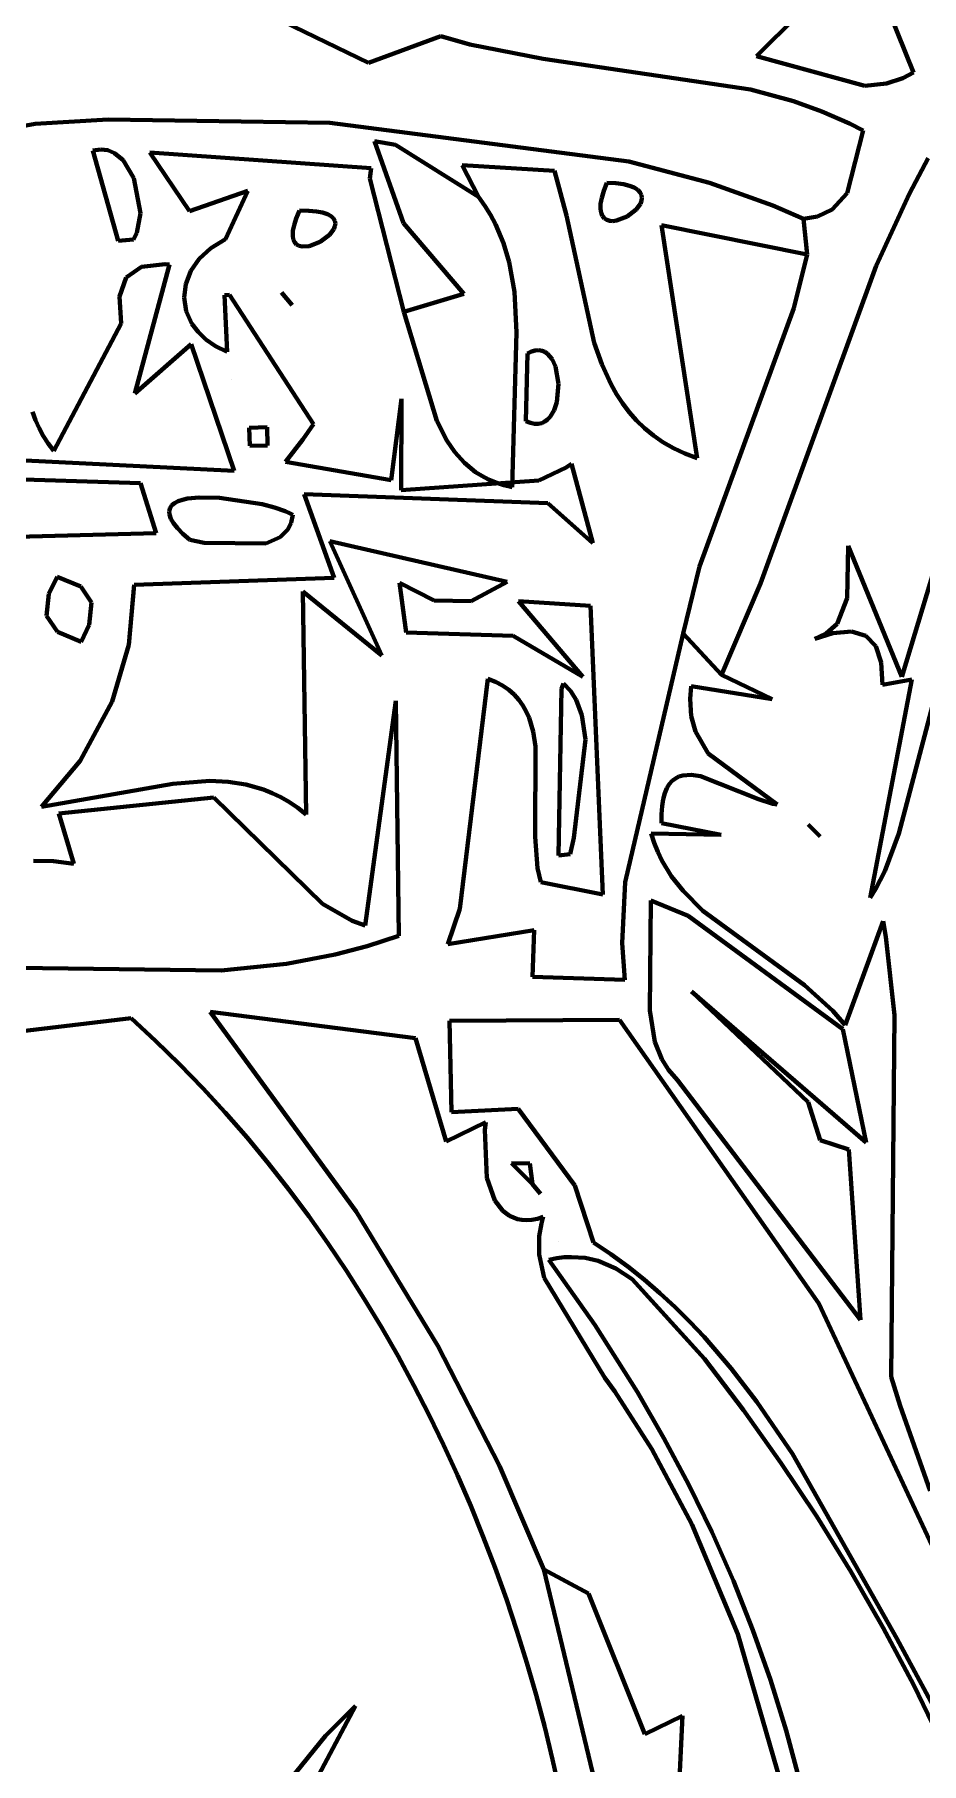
# Model space of a CAD drawing. Header units: millimetres. Extents: x 0 to 10.4, y 0 to 8.2.
# Drawn here: x 7.936 to 8.379, y 4.18 to 5.044 of the extents above; entities that cross this region are included whole.
import ezdxf

# ---------------------------------------------------------------- set-up
doc = ezdxf.new("R2010")
doc.units = ezdxf.units.MM
for name, color, linetype, lineweight in [('color#000000ff', 7, 'CONTINUOUS', 100), ('color#929292ff', 7, 'CONTINUOUS', 100), ('color#ffffffff', 7, 'CONTINUOUS', 100)]:
    doc.layers.add(name, color=color, linetype=linetype, lineweight=lineweight)

msp = doc.modelspace()

# ---------------------------------------------------------------- linework, layer by layer
at = {"layer": 'color#000000ff'}
for p, q in [((7.91809, 4.99627), (7.93619, 4.99957)), ((7.93619, 4.99957), (7.97275, 5.00177)), ((7.97275, 5.00177), (8.08343, 5.00007)), ((8.08343, 5.00007), (8.23279, 4.98072)), ((7.96898, 4.98678), (7.96512, 4.98617)), ((7.96512, 4.98617), (7.97777, 4.94101)), ((7.97256, 4.98632), (7.96898, 4.98678)), ((7.97584, 4.98492), (7.97256, 4.98632)), ((8.1162, 4.98913), (8.1057, 4.99089)), ((8.1057, 4.99089), (8.12016, 4.9499)), ((8.15768, 4.96308), (8.1162, 4.98913)), ((7.98015, 4.98133), (7.97584, 4.98492)), ((7.98555, 4.97242), (7.98015, 4.98133)), ((8.10415, 4.97746), (7.99358, 4.98517)), ((7.99358, 4.98517), (8.0133, 4.95588)), ((8.10348, 4.97217), (8.10415, 4.97746)), ((8.1957, 4.97598), (8.14947, 4.97895)), ((8.14947, 4.97895), (8.15768, 4.96308)), ((8.23279, 4.98072), (8.27317, 4.97006)), ((7.98881, 4.95491), (7.98555, 4.97242)), ((8.12044, 4.90561), (8.10348, 4.97217)), ((8.2016, 4.95381), (8.1957, 4.97598)), ((8.22186, 4.97013), (8.22029, 4.96603)), ((8.22635, 4.96986), (8.22186, 4.97013)), ((8.23008, 4.96934), (8.22635, 4.96986)), ((8.23311, 4.96859), (8.23008, 4.96934)), ((8.27317, 4.97006), (8.30466, 4.95876)), ((8.0133, 4.95588), (8.04252, 4.9661)), ((8.04252, 4.9661), (8.03129, 4.94188)), ((8.21926, 4.9625), (8.21872, 4.95951)), ((8.22029, 4.96603), (8.21926, 4.9625)), ((8.23548, 4.96765), (8.23311, 4.96859)), ((8.23724, 4.96655), (8.23548, 4.96765)), ((8.23844, 4.96531), (8.23724, 4.96655)), ((8.23913, 4.96397), (8.23844, 4.96531)), ((8.23859, 4.95964), (8.23916, 4.96111)), ((8.23935, 4.96256), (8.23913, 4.96397)), ((8.23916, 4.96111), (8.23935, 4.96256)), ((7.98701, 4.94499), (7.98881, 4.95491)), ((8.06554, 4.94889), (8.06661, 4.95228)), ((8.06661, 4.95228), (8.06825, 4.95623)), ((8.06825, 4.95623), (8.07287, 4.95615)), ((8.07287, 4.95615), (8.07671, 4.95579)), ((8.07671, 4.95579), (8.07982, 4.9552)), ((8.07982, 4.9552), (8.08225, 4.95439)), ((8.08225, 4.95439), (8.08406, 4.95341)), ((8.08406, 4.95341), (8.08529, 4.95229)), ((8.08529, 4.95229), (8.08599, 4.95104)), ((8.21543, 4.89015), (8.2016, 4.95381)), ((8.21872, 4.95951), (8.21864, 4.95701)), ((8.21864, 4.95701), (8.21896, 4.955)), ((8.21896, 4.955), (8.21963, 4.95343)), ((8.21963, 4.95343), (8.2206, 4.95227)), ((8.2206, 4.95227), (8.22184, 4.9515)), ((8.22184, 4.9515), (8.22328, 4.95108)), ((8.22659, 4.95118), (8.23193, 4.95322)), ((8.23193, 4.95322), (8.23655, 4.9568)), ((8.23655, 4.9568), (8.23859, 4.95964)), ((8.30466, 4.95876), (8.32007, 4.95203)), ((8.32007, 4.95203), (8.32184, 4.93418)), ((7.98538, 4.94179), (7.98701, 4.94499)), ((8.06488, 4.94366), (8.06497, 4.94603)), ((8.06519, 4.94176), (8.06488, 4.94366)), ((8.06497, 4.94603), (8.06554, 4.94889)), ((8.08331, 4.94415), (8.07854, 4.94057)), ((8.08542, 4.94692), (8.08331, 4.94415)), ((8.08601, 4.94833), (8.08542, 4.94692)), ((8.08599, 4.95104), (8.08621, 4.94971)), ((8.08621, 4.94971), (8.08601, 4.94833)), ((8.12016, 4.9499), (8.15045, 4.91458)), ((8.22328, 4.95108), (8.22488, 4.95098)), ((8.22488, 4.95098), (8.22659, 4.95118)), ((8.32184, 4.93418), (8.24914, 4.94887)), ((8.24914, 4.94887), (8.26687, 4.83237)), ((7.97777, 4.94101), (7.98538, 4.94179)), ((8.02397, 4.93747), (8.01816, 4.93209)), ((8.03129, 4.94188), (8.02397, 4.93747)), ((8.06588, 4.9403), (8.06519, 4.94176)), ((8.06687, 4.93924), (8.06588, 4.9403)), ((8.06814, 4.93855), (8.06687, 4.93924)), ((8.06962, 4.93821), (8.06814, 4.93855)), ((8.07304, 4.93843), (8.06962, 4.93821)), ((8.07854, 4.94057), (8.07304, 4.93843)), ((7.98938, 4.92814), (7.98174, 4.92274)), ((7.98611, 4.86482), (8.0033, 4.92932)), ((8.00126, 4.92946), (7.98938, 4.92814)), ((8.0033, 4.92932), (8.00126, 4.92946)), ((8.01396, 4.92601), (8.01143, 4.91947)), ((8.01816, 4.93209), (8.01396, 4.92601)), ((7.98174, 4.92274), (7.97833, 4.91327)), ((8.01143, 4.91947), (8.01064, 4.9127)), ((7.97833, 4.91327), (7.97915, 4.89973)), ((8.01064, 4.9127), (8.01166, 4.90598)), ((8.03084, 4.91393), (8.03332, 4.914)), ((8.03215, 4.88558), (8.03084, 4.91393)), ((8.03332, 4.914), (8.07521, 4.84941)), ((8.15045, 4.91458), (8.12044, 4.90561)), ((7.97915, 4.89973), (7.94556, 4.83616)), ((8.01166, 4.90598), (8.01458, 4.89953)), ((8.01458, 4.89953), (8.01761, 4.89551)), ((8.01761, 4.89551), (8.02153, 4.89179)), ((8.02153, 4.89179), (8.02637, 4.88846)), ((8.36926, 4.72311), (8.42082, 4.89477)), ((8.01419, 4.8894), (7.98611, 4.86482)), ((8.03572, 4.82606), (8.01419, 4.8894)), ((8.02637, 4.88846), (8.03215, 4.88558)), ((8.21926, 4.87942), (8.21543, 4.89015)), ((8.22396, 4.86928), (8.21926, 4.87942)), ((8.03449, 4.87169), (8.03449, 4.87169)), ((8.22669, 4.86448), (8.22396, 4.86928)), ((8.11408, 4.82138), (8.1193, 4.8621)), ((8.1193, 4.8621), (8.1191, 4.81637)), ((8.2297, 4.85988), (8.22669, 4.86448)), ((8.23303, 4.8555), (8.2297, 4.85988)), ((7.9364, 4.85151), (7.93491, 4.85563)), ((7.93818, 4.84749), (7.9364, 4.85151)), ((8.05208, 4.84791), (8.04319, 4.84764)), ((8.05235, 4.83882), (8.05208, 4.84791)), ((8.07521, 4.84941), (8.06992, 4.84177)), ((8.23669, 4.85135), (8.23303, 4.8555)), ((8.2407, 4.84746), (8.23669, 4.85135)), ((7.94029, 4.84359), (7.93818, 4.84749)), ((7.94274, 4.83981), (7.94029, 4.84359)), ((7.94556, 4.83616), (7.94274, 4.83981)), ((8.04319, 4.84764), (8.04347, 4.83855)), ((8.06992, 4.84177), (8.06125, 4.83061)), ((8.24508, 4.84383), (8.2407, 4.84746)), ((8.24987, 4.84049), (8.24508, 4.84383)), ((8.25509, 4.83746), (8.24987, 4.84049)), ((7.83128, 4.83628), (8.03572, 4.82606)), ((8.04347, 4.83855), (8.05235, 4.83882)), ((8.06125, 4.83061), (8.11408, 4.82138)), ((8.26074, 4.83475), (8.25509, 4.83746)), ((8.26687, 4.83237), (8.26074, 4.83475)), ((7.98884, 4.81987), (7.86201, 4.824)), ((8.18787, 4.8213), (8.20153, 4.82785)), ((8.20153, 4.82785), (8.20413, 4.82962)), ((8.20413, 4.82962), (8.21487, 4.7899)), ((7.99671, 4.79495), (7.98884, 4.81987)), ((8.19228, 4.81002), (8.07065, 4.81445)), ((8.07065, 4.81445), (8.08556, 4.77265)), ((8.1191, 4.81637), (8.18787, 4.8213)), ((8.00364, 4.80754), (8.00322, 4.80599)), ((8.00322, 4.80599), (8.00335, 4.80421)), ((8.00455, 4.80887), (8.00364, 4.80754)), ((8.00591, 4.80999), (8.00455, 4.80887)), ((8.00769, 4.81091), (8.00591, 4.80999)), ((8.00984, 4.81165), (8.00769, 4.81091)), ((8.01232, 4.81221), (8.00984, 4.81165)), ((8.01812, 4.81283), (8.01232, 4.81221)), ((8.02826, 4.81268), (8.01812, 4.81283)), ((8.04963, 4.80943), (8.02826, 4.81268)), ((8.05587, 4.80776), (8.04963, 4.80943)), ((8.0611, 4.80594), (8.05587, 4.80776)), ((8.06324, 4.805), (8.0611, 4.80594)), ((8.06501, 4.80404), (8.06324, 4.805)), ((8.21487, 4.7899), (8.19228, 4.81002)), ((8.00335, 4.80421), (8.00406, 4.8022)), ((8.00406, 4.8022), (8.00538, 4.79994)), ((8.00538, 4.79994), (8.00737, 4.79742)), ((8.00737, 4.79742), (8.01007, 4.79464)), ((8.05856, 4.79301), (8.06245, 4.79678)), ((8.06245, 4.79678), (8.06414, 4.80007)), ((8.06414, 4.80007), (8.06501, 4.80404)), ((7.88795, 4.79219), (7.99671, 4.79495)), ((8.01007, 4.79464), (8.01351, 4.79157)), ((8.01351, 4.79157), (8.02059, 4.79007)), ((8.02059, 4.79007), (8.05145, 4.78987)), ((8.05145, 4.78987), (8.05856, 4.79301)), ((8.10934, 4.73376), (8.08343, 4.79091)), ((8.08343, 4.79091), (8.17201, 4.7706)), ((8.34195, 4.76243), (8.34242, 4.78864)), ((8.34242, 4.78864), (8.36926, 4.72311)), ((7.94718, 4.7731), (7.94313, 4.76465)), ((7.95904, 4.7683), (7.94718, 4.7731)), ((8.08556, 4.77265), (7.98566, 4.76915)), ((8.13548, 4.76132), (8.11824, 4.77013)), ((8.11824, 4.77013), (8.12164, 4.74536)), ((8.17201, 4.7706), (8.15405, 4.76098)), ((7.94313, 4.76465), (7.94197, 4.75361)), ((7.96441, 4.76034), (7.95904, 4.7683)), ((7.98566, 4.76915), (7.983, 4.73907)), ((8.07161, 4.65431), (8.06998, 4.76579)), ((8.06998, 4.76579), (8.10934, 4.73376)), ((8.33687, 4.74968), (8.34195, 4.76243)), ((7.94197, 4.75361), (7.94735, 4.74561)), ((7.96328, 4.74921), (7.96441, 4.76034)), ((8.15405, 4.76098), (8.13548, 4.76132)), ((8.20976, 4.72317), (8.17776, 4.76103)), ((8.17776, 4.76103), (8.2137, 4.75857)), ((8.2137, 4.75857), (8.21974, 4.6143)), ((7.94735, 4.74561), (7.95927, 4.74064)), ((7.95927, 4.74064), (7.96328, 4.74921)), ((8.12164, 4.74536), (8.17502, 4.74363)), ((8.2309, 4.62047), (8.25992, 4.74486)), ((8.25992, 4.74486), (8.27903, 4.72418)), ((8.33473, 4.74503), (8.32565, 4.7422)), ((8.32565, 4.7422), (8.33142, 4.74487)), ((8.33142, 4.74487), (8.33687, 4.74968)), ((8.34409, 4.74587), (8.33473, 4.74503)), ((8.35125, 4.7437), (8.34409, 4.74587)), ((7.983, 4.73907), (7.97474, 4.71082)), ((8.17502, 4.74363), (8.20976, 4.72317)), ((8.35619, 4.73853), (8.35125, 4.7437)), ((8.35893, 4.73034), (8.35619, 4.73853)), ((8.35946, 4.71914), (8.35893, 4.73034)), ((8.16232, 4.72215), (8.14843, 4.60727)), ((8.16623, 4.72059), (8.16232, 4.72215)), ((8.16972, 4.71874), (8.16623, 4.72059)), ((8.1728, 4.71664), (8.16972, 4.71874)), ((8.20013, 4.71985), (8.19919, 4.71709)), ((8.2037, 4.71615), (8.20013, 4.71985)), ((8.26398, 4.7185), (8.26339, 4.71216)), ((8.30435, 4.71194), (8.26398, 4.7185)), ((8.27903, 4.72418), (8.30435, 4.71194)), ((8.35339, 4.61263), (8.37422, 4.72176)), ((8.37422, 4.72176), (8.35946, 4.71914)), ((8.387, 4.7182), (8.36774, 4.64486)), ((7.97474, 4.71082), (7.95878, 4.68124)), ((8.11648, 4.71115), (8.10107, 4.59881)), ((8.11784, 4.59371), (8.11648, 4.71115)), ((8.1755, 4.71428), (8.1728, 4.71664)), ((8.17784, 4.71169), (8.1755, 4.71428)), ((8.17985, 4.70888), (8.17784, 4.71169)), ((8.19919, 4.71709), (8.19771, 4.63391)), ((8.20648, 4.71172), (8.2037, 4.71615)), ((8.20936, 4.70392), (8.20648, 4.71172)), ((8.26339, 4.71216), (8.26395, 4.7035)), ((8.18155, 4.70587), (8.17985, 4.70888)), ((8.18297, 4.70267), (8.18155, 4.70587)), ((8.18503, 4.69579), (8.18297, 4.70267)), ((8.2111, 4.69187), (8.20936, 4.70392)), ((8.26395, 4.7035), (8.26607, 4.69579)), ((8.18624, 4.68834), (8.18503, 4.69579)), ((8.26607, 4.69579), (8.27248, 4.68475)), ((8.18607, 4.64312), (8.18624, 4.68834)), ((8.20526, 4.64269), (8.2111, 4.69187)), ((8.27248, 4.68475), (8.30692, 4.65931)), ((7.95878, 4.68124), (7.93942, 4.65815)), ((7.93942, 4.65815), (8.00498, 4.66972)), ((8.00498, 4.66972), (8.02348, 4.67116)), ((8.02348, 4.67116), (8.03258, 4.67074)), ((8.03258, 4.67074), (8.04155, 4.66934)), ((8.04155, 4.66934), (8.05037, 4.66679)), ((8.05037, 4.66679), (8.05471, 4.66503)), ((8.25179, 4.66744), (8.25077, 4.66495)), ((8.25302, 4.66949), (8.25179, 4.66744)), ((8.25444, 4.67114), (8.25302, 4.66949)), ((8.25604, 4.6724), (8.25444, 4.67114)), ((8.25781, 4.67331), (8.25604, 4.6724)), ((8.25973, 4.67389), (8.25781, 4.67331)), ((8.26398, 4.67418), (8.25973, 4.67389)), ((8.26867, 4.67348), (8.26398, 4.67418)), ((8.29751, 4.66201), (8.26867, 4.67348)), ((8.02556, 4.66278), (7.94809, 4.6549)), ((8.07982, 4.60967), (8.02556, 4.66278)), ((8.05471, 4.66503), (8.05901, 4.66293)), ((8.05901, 4.66293), (8.06327, 4.66045)), ((8.06327, 4.66045), (8.06747, 4.65759)), ((8.24942, 4.65854), (8.24911, 4.65456)), ((8.24998, 4.66199), (8.24942, 4.65854)), ((8.25077, 4.66495), (8.24998, 4.66199)), ((8.30472, 4.65972), (8.29751, 4.66201)), ((8.30692, 4.65931), (8.30472, 4.65972)), ((7.94809, 4.6549), (7.95556, 4.62967)), ((8.06747, 4.65759), (8.07161, 4.65431)), ((8.24911, 4.65456), (8.24906, 4.65005)), ((8.24906, 4.65005), (8.27892, 4.64419)), ((8.18721, 4.62756), (8.18607, 4.64312)), ((8.20343, 4.63452), (8.20526, 4.64269)), ((8.27892, 4.64419), (8.24404, 4.64491)), ((8.24404, 4.64491), (8.24553, 4.64018)), ((8.36774, 4.64486), (8.36065, 4.62602)), ((8.19771, 4.63391), (8.20343, 4.63452)), ((8.24553, 4.64018), (8.24731, 4.63568)), ((8.24731, 4.63568), (8.24935, 4.63139)), ((7.94545, 4.63094), (7.93539, 4.63126)), ((7.95556, 4.62967), (7.94545, 4.63094)), ((8.18882, 4.62049), (8.18721, 4.62756)), ((8.24935, 4.63139), (8.25419, 4.62341)), ((8.25419, 4.62341), (8.25991, 4.61611)), ((8.36065, 4.62602), (8.35603, 4.61701)), ((8.21974, 4.6143), (8.18882, 4.62049)), ((8.22955, 4.59011), (8.2309, 4.62047)), ((8.25991, 4.61611), (8.26981, 4.60622)), ((8.35603, 4.61701), (8.35339, 4.61263)), ((8.09456, 4.60123), (8.07982, 4.60967)), ((8.14843, 4.60727), (8.14243, 4.58956)), ((8.24383, 4.61142), (8.24331, 4.55633)), ((8.26245, 4.60372), (8.24383, 4.61142)), ((8.26981, 4.60622), (8.32048, 4.56899)), ((8.10107, 4.59881), (8.09456, 4.60123)), ((8.33968, 4.54703), (8.26245, 4.60372)), ((8.34089, 4.54901), (8.3599, 4.60103)), ((8.3599, 4.60103), (8.36122, 4.59323)), ((8.08604, 4.58434), (8.10202, 4.58851)), ((8.10202, 4.58851), (8.11784, 4.59371)), ((8.14243, 4.58956), (8.18551, 4.59654)), ((8.18551, 4.59654), (8.18466, 4.57315)), ((8.23074, 4.57168), (8.22955, 4.59011)), ((8.36122, 4.59323), (8.36546, 4.55412)), ((8.06184, 4.57976), (8.08604, 4.58434)), ((7.88065, 4.57839), (8.02921, 4.57632)), ((8.02921, 4.57632), (8.06184, 4.57976)), ((8.18466, 4.57315), (8.23074, 4.57168)), ((8.32232, 4.51052), (8.26407, 4.56588)), ((8.26407, 4.56588), (8.35139, 4.49044)), ((8.32048, 4.56899), (8.33469, 4.55619)), ((8.12619, 4.5426), (8.02361, 4.55569)), ((8.02361, 4.55569), (8.09657, 4.45584)), ((8.24331, 4.55633), (8.24577, 4.54076)), ((8.33469, 4.55619), (8.34089, 4.54901)), ((8.36546, 4.55412), (8.36383, 4.3732)), ((7.98418, 4.55258), (7.86117, 4.53791)), ((7.99643, 4.54123), (7.98418, 4.55258)), ((8.22809, 4.55177), (8.1432, 4.55128)), ((8.1432, 4.55128), (8.14428, 4.50561)), ((8.32766, 4.40992), (8.22809, 4.55177)), ((8.35139, 4.49044), (8.33968, 4.54703)), ((8.00835, 4.52957), (7.99643, 4.54123)), ((8.14163, 4.49092), (8.12619, 4.5426)), ((8.24577, 4.54076), (8.24927, 4.53209)), ((8.01993, 4.51761), (8.00835, 4.52957)), ((8.24927, 4.53209), (8.25269, 4.52667)), ((8.25269, 4.52667), (8.25711, 4.52159)), ((8.25711, 4.52159), (8.34854, 4.40178)), ((8.03118, 4.50536), (8.01993, 4.51761)), ((8.0421, 4.49282), (8.03118, 4.50536)), ((8.14428, 4.50561), (8.17745, 4.50726)), ((8.17745, 4.50726), (8.20587, 4.46895)), ((8.32831, 4.49154), (8.32232, 4.51052)), ((8.1614, 4.50053), (8.14163, 4.49092)), ((8.16082, 4.49679), (8.1614, 4.50053)), ((8.16182, 4.4728), (8.16082, 4.49679)), ((8.05269, 4.48002), (8.0421, 4.49282)), ((8.34278, 4.48695), (8.32831, 4.49154)), ((8.34854, 4.40178), (8.34278, 4.48695)), ((8.06295, 4.46695), (8.05269, 4.48002)), ((8.17421, 4.48008), (8.18469, 4.46961)), ((8.18343, 4.47982), (8.17421, 4.48008)), ((8.18469, 4.46961), (8.18343, 4.47982)), ((8.16588, 4.46146), (8.16182, 4.4728)), ((8.18469, 4.46961), (8.18875, 4.46469)), ((8.18875, 4.46469), (8.18469, 4.46961)), ((8.20587, 4.46895), (8.21512, 4.44046)), ((8.07287, 4.45363), (8.06295, 4.46695)), ((8.16983, 4.45621), (8.16588, 4.46146)), ((8.08246, 4.44007), (8.07287, 4.45363)), ((8.09657, 4.45584), (8.13742, 4.38869)), ((8.17318, 4.45367), (8.16983, 4.45621)), ((8.17715, 4.45207), (8.17318, 4.45367)), ((8.17938, 4.45167), (8.17715, 4.45207)), ((8.18178, 4.45156), (8.17938, 4.45167)), ((8.18436, 4.45176), (8.18178, 4.45156)), ((8.18713, 4.45228), (8.18436, 4.45176)), ((8.19007, 4.45316), (8.18713, 4.45228)), ((8.18913, 4.44991), (8.19007, 4.45316)), ((8.18794, 4.43442), (8.18798, 4.44357)), ((8.18798, 4.44357), (8.18913, 4.44991)), ((8.09172, 4.42628), (8.08246, 4.44007)), ((8.19051, 4.42281), (8.18794, 4.43442)), ((8.20051, 4.433), (8.19676, 4.43255)), ((8.19786, 4.44105), (8.19786, 4.44105)), ((8.20412, 4.43316), (8.20051, 4.433)), ((8.211, 4.43268), (8.20412, 4.43316)), ((8.21512, 4.44046), (8.22387, 4.4346)), ((8.22387, 4.4346), (8.23232, 4.42841)), ((8.10065, 4.41227), (8.09172, 4.42628)), ((8.19676, 4.43255), (8.19288, 4.43181)), ((8.19288, 4.43181), (8.2158, 4.39926)), ((8.21744, 4.43123), (8.211, 4.43268)), ((8.22634, 4.42747), (8.21744, 4.43123)), ((8.23448, 4.42213), (8.22634, 4.42747)), ((8.23232, 4.42841), (8.24047, 4.42191)), ((8.22076, 4.37283), (8.19051, 4.42281)), ((8.27062, 4.38232), (8.23448, 4.42213)), ((8.24047, 4.42191), (8.24835, 4.41513)), ((8.10924, 4.39804), (8.10065, 4.41227)), ((8.24835, 4.41513), (8.25596, 4.40808)), ((8.25596, 4.40808), (8.26331, 4.40076)), ((8.3963, 4.26306), (8.32766, 4.40992)), ((8.2158, 4.39926), (8.2371, 4.36564)), ((8.26331, 4.40076), (8.27043, 4.3932)), ((8.11751, 4.38361), (8.10924, 4.39804)), ((8.27043, 4.3932), (8.28399, 4.37742)), ((8.12544, 4.36899), (8.11751, 4.38361)), ((8.13742, 4.38869), (8.16818, 4.32873)), ((8.29005, 4.35664), (8.27062, 4.38232)), ((8.22574, 4.36587), (8.22076, 4.37283)), ((8.28399, 4.37742), (8.29674, 4.36085)), ((8.36383, 4.3732), (8.36842, 4.35885)), ((8.13304, 4.35418), (8.12544, 4.36899)), ((8.24422, 4.33718), (8.22574, 4.36587)), ((8.2371, 4.36564), (8.25034, 4.34266)), ((8.30876, 4.33032), (8.29005, 4.35664)), ((8.29674, 4.36085), (8.31456, 4.33478)), ((8.36842, 4.35885), (8.38336, 4.31621)), ((8.1403, 4.3392), (8.13304, 4.35418)), ((8.14724, 4.32406), (8.1403, 4.3392)), ((8.25034, 4.34266), (8.26277, 4.31926)), ((8.26426, 4.29964), (8.24422, 4.33718)), ((8.32668, 4.3034), (8.30876, 4.33032)), ((8.31456, 4.33478), (8.3667, 4.24241)), ((8.15384, 4.30876), (8.14724, 4.32406)), ((8.16818, 4.32873), (8.19038, 4.27699)), ((8.26277, 4.31926), (8.27435, 4.29545)), ((8.16011, 4.29333), (8.15384, 4.30876)), ((8.34375, 4.27589), (8.32668, 4.3034)), ((8.28728, 4.24463), (8.26426, 4.29964)), ((8.27435, 4.29545), (8.28505, 4.27125)), ((8.16605, 4.27775), (8.16011, 4.29333)), ((8.17165, 4.26206), (8.16605, 4.27775)), ((8.19038, 4.27699), (8.23142, 4.10637)), ((8.28505, 4.27125), (8.29483, 4.24668)), ((8.35991, 4.24782), (8.34375, 4.27589)), ((8.17693, 4.24625), (8.17165, 4.26206)), ((8.18187, 4.23033), (8.17693, 4.24625)), ((8.3157, 4.14634), (8.28728, 4.24463)), ((8.29483, 4.24668), (8.30365, 4.22176)), ((8.3751, 4.21922), (8.35991, 4.24782)), ((8.3667, 4.24241), (8.39141, 4.19652)), ((8.18648, 4.21433), (8.18187, 4.23033)), ((8.30365, 4.22176), (8.31147, 4.1965)), ((8.38924, 4.19011), (8.3751, 4.21922)), ((8.19076, 4.19823), (8.18648, 4.21433)), ((8.1947, 4.18207), (8.19076, 4.19823)), ((8.31147, 4.1965), (8.31827, 4.17094)), ((8.19832, 4.16584), (8.1947, 4.18207))]:
    msp.add_line(p, q, dxfattribs=at)
at = {"layer": 'color#929292ff'}
for p, q in [((8.37498, 5.02529), (8.34618, 5.09704)), ((8.10271, 5.03006), (8.06014, 5.05067)), ((8.31746, 5.05401), (8.29653, 5.03341)), ((8.13892, 5.04338), (8.10271, 5.03006)), ((8.15336, 5.03926), (8.13892, 5.04338)), ((8.19004, 5.032), (8.15336, 5.03926)), ((8.2935, 5.01675), (8.19004, 5.032)), ((8.29653, 5.03341), (8.35062, 5.01857)), ((8.36149, 5.01968), (8.3696, 5.02241)), ((8.3696, 5.02241), (8.37498, 5.02529)), ((8.31505, 5.01086), (8.2935, 5.01675)), ((8.35062, 5.01857), (8.36149, 5.01968)), ((8.32917, 5.0058), (8.31505, 5.01086)), ((8.34305, 4.99966), (8.32917, 5.0058)), ((8.34179, 4.96489), (8.34989, 4.99614)), ((8.34989, 4.99614), (8.34305, 4.99966)), ((8.1057, 4.99089), (8.1162, 4.98913)), ((8.12016, 4.9499), (8.1057, 4.99089)), ((8.1162, 4.98913), (8.15768, 4.96308)), ((8.38231, 4.98244), (8.37293, 4.9648)), ((8.22029, 4.96603), (8.22186, 4.97013)), ((8.22186, 4.97013), (8.22635, 4.96986)), ((8.22635, 4.96986), (8.23008, 4.96934)), ((8.23008, 4.96934), (8.23311, 4.96859)), ((8.15768, 4.96308), (8.16085, 4.95859)), ((8.21872, 4.95951), (8.21926, 4.9625)), ((8.21926, 4.9625), (8.22029, 4.96603)), ((8.23311, 4.96859), (8.23548, 4.96765)), ((8.23548, 4.96765), (8.23724, 4.96655)), ((8.23724, 4.96655), (8.23844, 4.96531)), ((8.23844, 4.96531), (8.23913, 4.96397)), ((8.23916, 4.96111), (8.23859, 4.95964)), ((8.23913, 4.96397), (8.23935, 4.96256)), ((8.23935, 4.96256), (8.23916, 4.96111)), ((8.33437, 4.95671), (8.34179, 4.96489)), ((8.37293, 4.9648), (8.35631, 4.92864)), ((8.16085, 4.95859), (8.16366, 4.95403)), ((8.16366, 4.95403), (8.16614, 4.9494)), ((8.21864, 4.95701), (8.21872, 4.95951)), ((8.21896, 4.955), (8.21864, 4.95701)), ((8.21963, 4.95343), (8.21896, 4.955)), ((8.2206, 4.95227), (8.21963, 4.95343)), ((8.22184, 4.9515), (8.2206, 4.95227)), ((8.22328, 4.95108), (8.22184, 4.9515)), ((8.23193, 4.95322), (8.22659, 4.95118)), ((8.23655, 4.9568), (8.23193, 4.95322)), ((8.23859, 4.95964), (8.23655, 4.9568)), ((8.32007, 4.95203), (8.32706, 4.95329)), ((8.32184, 4.93418), (8.32007, 4.95203)), ((8.32706, 4.95329), (8.33437, 4.95671)), ((8.15045, 4.91458), (8.12016, 4.9499)), ((8.16614, 4.9494), (8.17017, 4.93997)), ((8.22488, 4.95098), (8.22328, 4.95108)), ((8.22659, 4.95118), (8.22488, 4.95098)), ((8.17017, 4.93997), (8.1731, 4.93033)), ((8.31521, 4.90746), (8.32184, 4.93418)), ((8.1731, 4.93033), (8.17574, 4.91553)), ((8.35631, 4.92864), (8.29866, 4.76981)), ((8.05923, 4.9152), (8.06468, 4.90895)), ((8.06468, 4.90895), (8.05923, 4.9152)), ((8.12044, 4.90561), (8.15045, 4.91458)), ((8.17574, 4.91553), (8.17676, 4.89529)), ((8.13691, 4.85109), (8.12044, 4.90561)), ((8.26818, 4.77827), (8.31521, 4.90746)), ((8.17676, 4.89529), (8.17449, 4.81793)), ((8.18143, 4.85091), (8.18216, 4.88472)), ((8.18216, 4.88472), (8.18419, 4.88573)), ((8.18419, 4.88573), (8.18608, 4.88628)), ((8.18608, 4.88628), (8.18783, 4.88641)), ((8.18783, 4.88641), (8.18944, 4.88615)), ((8.18944, 4.88615), (8.19091, 4.88554)), ((8.19091, 4.88554), (8.19224, 4.8846)), ((8.19224, 4.8846), (8.19448, 4.8819)), ((8.19448, 4.8819), (8.19613, 4.87831)), ((8.19613, 4.87831), (8.19768, 4.86953)), ((8.19768, 4.86953), (8.19681, 4.86041)), ((8.19681, 4.86041), (8.19545, 4.85638)), ((8.14184, 4.84129), (8.13691, 4.85109)), ((8.18364, 4.85005), (8.18143, 4.85091)), ((8.18569, 4.84963), (8.18364, 4.85005)), ((8.18757, 4.84963), (8.18569, 4.84963)), ((8.18928, 4.85001), (8.18757, 4.84963)), ((8.19084, 4.85072), (8.18928, 4.85001)), ((8.19223, 4.85175), (8.19084, 4.85072)), ((8.19346, 4.85306), (8.19223, 4.85175)), ((8.19545, 4.85638), (8.19346, 4.85306)), ((8.14587, 4.83538), (8.14184, 4.84129)), ((8.15063, 4.83009), (8.14587, 4.83538)), ((8.15621, 4.82552), (8.15063, 4.83009)), ((8.15934, 4.82354), (8.15621, 4.82552)), ((8.16273, 4.82178), (8.15934, 4.82354)), ((8.16637, 4.82025), (8.16273, 4.82178)), ((8.17028, 4.81896), (8.16637, 4.82025)), ((8.17449, 4.81793), (8.17028, 4.81896)), ((7.94313, 4.76465), (7.94718, 4.7731)), ((7.94718, 4.7731), (7.95904, 4.7683)), ((8.25992, 4.74486), (8.26818, 4.77827)), ((7.94197, 4.75361), (7.94313, 4.76465)), ((7.95904, 4.7683), (7.96441, 4.76034)), ((8.29866, 4.76981), (8.27903, 4.72418)), ((7.94735, 4.74561), (7.94197, 4.75361)), ((7.96441, 4.76034), (7.96328, 4.74921)), ((7.95927, 4.74064), (7.94735, 4.74561)), ((7.96328, 4.74921), (7.95927, 4.74064)), ((8.27903, 4.72418), (8.25992, 4.74486)), ((8.32233, 4.64939), (8.32845, 4.64339)), ((8.32845, 4.64339), (8.32233, 4.64939)), ((8.19038, 4.27699), (8.21261, 4.26498)), ((8.23142, 4.10637), (8.19038, 4.27699)), ((8.21261, 4.26498), (8.24079, 4.19461)), ((8.09632, 4.2088), (8.01501, 4.05609)), ((8.08132, 4.19375), (8.09632, 4.2088)), ((8.24079, 4.19461), (8.25956, 4.20384)), ((8.25956, 4.20384), (8.25684, 4.14601)), ((8.06355, 4.17203), (8.08132, 4.19375))]:
    msp.add_line(p, q, dxfattribs=at)
at = {"layer": 'color#ffffffff'}
for p, q in [((8.34618, 5.09704), (8.37498, 5.02529)), ((8.06014, 5.05067), (8.10271, 5.03006)), ((8.29653, 5.03341), (8.31746, 5.05401)), ((8.10271, 5.03006), (8.13892, 5.04338)), ((8.13892, 5.04338), (8.15336, 5.03926)), ((8.15336, 5.03926), (8.19004, 5.032)), ((8.19004, 5.032), (8.2935, 5.01675)), ((8.35062, 5.01857), (8.29653, 5.03341)), ((8.3696, 5.02241), (8.36149, 5.01968)), ((8.37498, 5.02529), (8.3696, 5.02241)), ((8.2935, 5.01675), (8.31505, 5.01086)), ((8.36149, 5.01968), (8.35062, 5.01857)), ((8.31505, 5.01086), (8.32917, 5.0058)), ((8.32917, 5.0058), (8.34305, 4.99966)), ((7.93619, 4.99957), (7.91809, 4.99627)), ((7.97275, 5.00177), (7.93619, 4.99957)), ((8.08343, 5.00007), (7.97275, 5.00177)), ((8.23279, 4.98072), (8.08343, 5.00007)), ((8.34989, 4.99614), (8.34179, 4.96489)), ((8.34305, 4.99966), (8.34989, 4.99614)), ((7.96512, 4.98617), (7.96898, 4.98678)), ((7.97777, 4.94101), (7.96512, 4.98617)), ((7.96898, 4.98678), (7.97256, 4.98632)), ((7.97256, 4.98632), (7.97584, 4.98492)), ((7.97584, 4.98492), (7.98015, 4.98133)), ((7.98015, 4.98133), (7.98555, 4.97242)), ((7.99358, 4.98517), (8.10415, 4.97746)), ((8.0133, 4.95588), (7.99358, 4.98517)), ((8.10415, 4.97746), (8.10348, 4.97217)), ((8.15768, 4.96308), (8.14947, 4.97895)), ((8.14947, 4.97895), (8.1957, 4.97598)), ((8.27317, 4.97006), (8.23279, 4.98072)), ((8.37293, 4.9648), (8.38231, 4.98244)), ((7.98555, 4.97242), (7.98881, 4.95491)), ((8.10348, 4.97217), (8.12044, 4.90561)), ((8.1957, 4.97598), (8.2016, 4.95381)), ((8.30466, 4.95876), (8.27317, 4.97006)), ((8.04252, 4.9661), (8.0133, 4.95588)), ((8.03129, 4.94188), (8.04252, 4.9661)), ((8.16085, 4.95859), (8.15768, 4.96308)), ((8.34179, 4.96489), (8.33437, 4.95671)), ((8.35631, 4.92864), (8.37293, 4.9648)), ((7.98881, 4.95491), (7.98701, 4.94499)), ((8.06661, 4.95228), (8.06554, 4.94889)), ((8.06825, 4.95623), (8.06661, 4.95228)), ((8.07287, 4.95615), (8.06825, 4.95623)), ((8.07671, 4.95579), (8.07287, 4.95615)), ((8.07982, 4.9552), (8.07671, 4.95579)), ((8.08225, 4.95439), (8.07982, 4.9552)), ((8.08406, 4.95341), (8.08225, 4.95439)), ((8.08529, 4.95229), (8.08406, 4.95341)), ((8.08599, 4.95104), (8.08529, 4.95229)), ((8.16366, 4.95403), (8.16085, 4.95859)), ((8.16614, 4.9494), (8.16366, 4.95403)), ((8.2016, 4.95381), (8.21543, 4.89015)), ((8.32007, 4.95203), (8.30466, 4.95876)), ((8.32706, 4.95329), (8.32007, 4.95203)), ((8.33437, 4.95671), (8.32706, 4.95329)), ((7.98701, 4.94499), (7.98538, 4.94179)), ((8.06497, 4.94603), (8.06488, 4.94366)), ((8.06488, 4.94366), (8.06519, 4.94176)), ((8.06554, 4.94889), (8.06497, 4.94603)), ((8.07854, 4.94057), (8.08331, 4.94415)), ((8.08331, 4.94415), (8.08542, 4.94692)), ((8.08542, 4.94692), (8.08601, 4.94833)), ((8.08621, 4.94971), (8.08599, 4.95104)), ((8.08601, 4.94833), (8.08621, 4.94971)), ((8.17017, 4.93997), (8.16614, 4.9494)), ((8.26687, 4.83237), (8.24914, 4.94887)), ((8.24914, 4.94887), (8.32184, 4.93418)), ((7.98538, 4.94179), (7.97777, 4.94101)), ((8.01816, 4.93209), (8.02397, 4.93747)), ((8.02397, 4.93747), (8.03129, 4.94188)), ((8.06519, 4.94176), (8.06588, 4.9403)), ((8.06588, 4.9403), (8.06687, 4.93924)), ((8.06687, 4.93924), (8.06814, 4.93855)), ((8.06814, 4.93855), (8.06962, 4.93821)), ((8.06962, 4.93821), (8.07304, 4.93843)), ((8.07304, 4.93843), (8.07854, 4.94057)), ((8.1731, 4.93033), (8.17017, 4.93997)), ((8.32184, 4.93418), (8.31521, 4.90746)), ((7.98174, 4.92274), (7.98938, 4.92814)), ((8.0033, 4.92932), (7.98611, 4.86482)), ((7.98938, 4.92814), (8.00126, 4.92946)), ((8.00126, 4.92946), (8.0033, 4.92932)), ((8.01143, 4.91947), (8.01396, 4.92601)), ((8.01396, 4.92601), (8.01816, 4.93209)), ((8.17574, 4.91553), (8.1731, 4.93033)), ((8.29866, 4.76981), (8.35631, 4.92864)), ((7.97833, 4.91327), (7.98174, 4.92274)), ((8.01064, 4.9127), (8.01143, 4.91947)), ((7.97915, 4.89973), (7.97833, 4.91327)), ((8.01166, 4.90598), (8.01064, 4.9127)), ((8.03332, 4.914), (8.03084, 4.91393)), ((8.03084, 4.91393), (8.03215, 4.88558)), ((8.07521, 4.84941), (8.03332, 4.914)), ((8.05923, 4.9152), (8.06468, 4.90895)), ((8.06468, 4.90895), (8.05923, 4.9152)), ((8.17676, 4.89529), (8.17574, 4.91553)), ((7.94556, 4.83616), (7.97915, 4.89973)), ((8.01458, 4.89953), (8.01166, 4.90598)), ((8.12044, 4.90561), (8.13691, 4.85109)), ((8.31521, 4.90746), (8.26818, 4.77827)), ((8.01761, 4.89551), (8.01458, 4.89953)), ((8.02153, 4.89179), (8.01761, 4.89551)), ((8.02637, 4.88846), (8.02153, 4.89179)), ((8.17449, 4.81793), (8.17676, 4.89529)), ((8.42082, 4.89477), (8.36926, 4.72311)), ((7.98611, 4.86482), (8.01419, 4.8894)), ((8.01419, 4.8894), (8.03572, 4.82606)), ((8.03215, 4.88558), (8.02637, 4.88846)), ((8.18216, 4.88472), (8.18143, 4.85091)), ((8.18419, 4.88573), (8.18216, 4.88472)), ((8.18608, 4.88628), (8.18419, 4.88573)), ((8.18783, 4.88641), (8.18608, 4.88628)), ((8.18944, 4.88615), (8.18783, 4.88641)), ((8.19091, 4.88554), (8.18944, 4.88615)), ((8.19224, 4.8846), (8.19091, 4.88554)), ((8.19448, 4.8819), (8.19224, 4.8846)), ((8.21543, 4.89015), (8.21926, 4.87942)), ((8.19613, 4.87831), (8.19448, 4.8819)), ((8.19768, 4.86953), (8.19613, 4.87831)), ((8.21926, 4.87942), (8.22396, 4.86928)), ((8.03449, 4.87169), (8.03449, 4.87169)), ((8.19681, 4.86041), (8.19768, 4.86953)), ((8.22396, 4.86928), (8.22669, 4.86448)), ((8.1193, 4.8621), (8.11408, 4.82138)), ((8.1191, 4.81637), (8.1193, 4.8621)), ((8.19545, 4.85638), (8.19681, 4.86041)), ((8.22669, 4.86448), (8.2297, 4.85988)), ((8.2297, 4.85988), (8.23303, 4.8555)), ((7.93491, 4.85563), (7.9364, 4.85151)), ((7.9364, 4.85151), (7.93818, 4.84749)), ((8.04319, 4.84764), (8.05208, 4.84791)), ((8.05208, 4.84791), (8.05235, 4.83882)), ((8.06992, 4.84177), (8.07521, 4.84941)), ((8.13691, 4.85109), (8.14184, 4.84129)), ((8.18143, 4.85091), (8.18364, 4.85005)), ((8.18364, 4.85005), (8.18569, 4.84963)), ((8.18569, 4.84963), (8.18757, 4.84963)), ((8.18757, 4.84963), (8.18928, 4.85001)), ((8.18928, 4.85001), (8.19084, 4.85072)), ((8.19084, 4.85072), (8.19223, 4.85175)), ((8.19223, 4.85175), (8.19346, 4.85306)), ((8.19346, 4.85306), (8.19545, 4.85638)), ((8.23303, 4.8555), (8.23669, 4.85135)), ((8.23669, 4.85135), (8.2407, 4.84746)), ((7.93818, 4.84749), (7.94029, 4.84359)), ((7.94029, 4.84359), (7.94274, 4.83981)), ((7.94274, 4.83981), (7.94556, 4.83616)), ((8.04347, 4.83855), (8.04319, 4.84764)), ((8.06125, 4.83061), (8.06992, 4.84177)), ((8.14184, 4.84129), (8.14587, 4.83538)), ((8.2407, 4.84746), (8.24508, 4.84383)), ((8.24508, 4.84383), (8.24987, 4.84049)), ((8.24987, 4.84049), (8.25509, 4.83746)), ((8.03572, 4.82606), (7.83128, 4.83628)), ((8.05235, 4.83882), (8.04347, 4.83855)), ((8.11408, 4.82138), (8.06125, 4.83061)), ((8.14587, 4.83538), (8.15063, 4.83009)), ((8.25509, 4.83746), (8.26074, 4.83475)), ((8.26074, 4.83475), (8.26687, 4.83237)), ((7.86201, 4.824), (7.98884, 4.81987)), ((8.15063, 4.83009), (8.15621, 4.82552)), ((8.15621, 4.82552), (8.15934, 4.82354)), ((8.15934, 4.82354), (8.16273, 4.82178)), ((8.20153, 4.82785), (8.18787, 4.8213)), ((8.20413, 4.82962), (8.20153, 4.82785)), ((8.21487, 4.7899), (8.20413, 4.82962)), ((7.98884, 4.81987), (7.99671, 4.79495)), ((8.08556, 4.77265), (8.07065, 4.81445)), ((8.07065, 4.81445), (8.19228, 4.81002)), ((8.18787, 4.8213), (8.1191, 4.81637)), ((8.16273, 4.82178), (8.16637, 4.82025)), ((8.16637, 4.82025), (8.17028, 4.81896)), ((8.17028, 4.81896), (8.17449, 4.81793)), ((8.00322, 4.80599), (8.00364, 4.80754)), ((8.00335, 4.80421), (8.00322, 4.80599)), ((8.00364, 4.80754), (8.00455, 4.80887)), ((8.00455, 4.80887), (8.00591, 4.80999)), ((8.00591, 4.80999), (8.00769, 4.81091)), ((8.00769, 4.81091), (8.00984, 4.81165)), ((8.00984, 4.81165), (8.01232, 4.81221)), ((8.01232, 4.81221), (8.01812, 4.81283)), ((8.01812, 4.81283), (8.02826, 4.81268)), ((8.02826, 4.81268), (8.04963, 4.80943)), ((8.04963, 4.80943), (8.05587, 4.80776)), ((8.05587, 4.80776), (8.0611, 4.80594)), ((8.0611, 4.80594), (8.06324, 4.805)), ((8.06324, 4.805), (8.06501, 4.80404)), ((8.19228, 4.81002), (8.21487, 4.7899)), ((8.00406, 4.8022), (8.00335, 4.80421)), ((8.00538, 4.79994), (8.00406, 4.8022)), ((8.00737, 4.79742), (8.00538, 4.79994)), ((8.01007, 4.79464), (8.00737, 4.79742)), ((8.06245, 4.79678), (8.05856, 4.79301)), ((8.06414, 4.80007), (8.06245, 4.79678)), ((8.06501, 4.80404), (8.06414, 4.80007)), ((7.99671, 4.79495), (7.88795, 4.79219)), ((8.01351, 4.79157), (8.01007, 4.79464)), ((8.02059, 4.79007), (8.01351, 4.79157)), ((8.05145, 4.78987), (8.02059, 4.79007)), ((8.05856, 4.79301), (8.05145, 4.78987)), ((8.17201, 4.7706), (8.08343, 4.79091)), ((8.08343, 4.79091), (8.10934, 4.73376)), ((8.34242, 4.78864), (8.34195, 4.76243)), ((8.36926, 4.72311), (8.34242, 4.78864)), ((7.98566, 4.76915), (8.08556, 4.77265)), ((8.12164, 4.74536), (8.11824, 4.77013)), ((8.11824, 4.77013), (8.13548, 4.76132)), ((8.15405, 4.76098), (8.17201, 4.7706)), ((8.26818, 4.77827), (8.25992, 4.74486)), ((7.983, 4.73907), (7.98566, 4.76915)), ((8.10934, 4.73376), (8.06998, 4.76579)), ((8.06998, 4.76579), (8.07161, 4.65431)), ((8.27903, 4.72418), (8.29866, 4.76981)), ((8.34195, 4.76243), (8.33687, 4.74968)), ((8.13548, 4.76132), (8.15405, 4.76098)), ((8.2137, 4.75857), (8.17776, 4.76103)), ((8.17776, 4.76103), (8.20976, 4.72317)), ((8.21974, 4.6143), (8.2137, 4.75857)), ((8.17502, 4.74363), (8.12164, 4.74536)), ((8.25992, 4.74486), (8.2309, 4.62047)), ((8.32565, 4.7422), (8.33473, 4.74503)), ((8.33142, 4.74487), (8.32565, 4.7422)), ((8.33687, 4.74968), (8.33142, 4.74487)), ((8.33473, 4.74503), (8.34409, 4.74587)), ((8.34409, 4.74587), (8.35125, 4.7437)), ((7.97474, 4.71082), (7.983, 4.73907)), ((8.20976, 4.72317), (8.17502, 4.74363)), ((8.35125, 4.7437), (8.35619, 4.73853)), ((8.35619, 4.73853), (8.35893, 4.73034)), ((8.35893, 4.73034), (8.35946, 4.71914)), ((8.14843, 4.60727), (8.16232, 4.72215)), ((8.16232, 4.72215), (8.16623, 4.72059)), ((8.16623, 4.72059), (8.16972, 4.71874)), ((8.16972, 4.71874), (8.1728, 4.71664)), ((8.19919, 4.71709), (8.20013, 4.71985)), ((8.20013, 4.71985), (8.2037, 4.71615)), ((8.26339, 4.71216), (8.26398, 4.7185)), ((8.26398, 4.7185), (8.30435, 4.71194)), ((8.30435, 4.71194), (8.27903, 4.72418)), ((8.37422, 4.72176), (8.35339, 4.61263)), ((8.35946, 4.71914), (8.37422, 4.72176)), ((8.36774, 4.64486), (8.387, 4.7182)), ((7.95878, 4.68124), (7.97474, 4.71082)), ((8.10107, 4.59881), (8.11648, 4.71115)), ((8.11648, 4.71115), (8.11784, 4.59371)), ((8.1728, 4.71664), (8.1755, 4.71428)), ((8.1755, 4.71428), (8.17784, 4.71169)), ((8.17784, 4.71169), (8.17985, 4.70888)), ((8.19771, 4.63391), (8.19919, 4.71709)), ((8.2037, 4.71615), (8.20648, 4.71172)), ((8.20648, 4.71172), (8.20936, 4.70392)), ((8.26395, 4.7035), (8.26339, 4.71216)), ((8.17985, 4.70888), (8.18155, 4.70587)), ((8.18155, 4.70587), (8.18297, 4.70267)), ((8.18297, 4.70267), (8.18503, 4.69579)), ((8.20936, 4.70392), (8.2111, 4.69187)), ((8.26607, 4.69579), (8.26395, 4.7035)), ((8.18503, 4.69579), (8.18624, 4.68834)), ((8.27248, 4.68475), (8.26607, 4.69579)), ((8.18624, 4.68834), (8.18607, 4.64312)), ((8.2111, 4.69187), (8.20526, 4.64269)), ((8.30692, 4.65931), (8.27248, 4.68475)), ((7.93942, 4.65815), (7.95878, 4.68124)), ((8.00498, 4.66972), (7.93942, 4.65815)), ((8.02348, 4.67116), (8.00498, 4.66972)), ((8.03258, 4.67074), (8.02348, 4.67116)), ((8.04155, 4.66934), (8.03258, 4.67074)), ((8.05037, 4.66679), (8.04155, 4.66934)), ((8.05471, 4.66503), (8.05037, 4.66679)), ((8.25077, 4.66495), (8.25179, 4.66744)), ((8.25179, 4.66744), (8.25302, 4.66949)), ((8.25302, 4.66949), (8.25444, 4.67114)), ((8.25444, 4.67114), (8.25604, 4.6724)), ((8.25604, 4.6724), (8.25781, 4.67331)), ((8.25781, 4.67331), (8.25973, 4.67389)), ((8.25973, 4.67389), (8.26398, 4.67418)), ((8.26398, 4.67418), (8.26867, 4.67348)), ((8.26867, 4.67348), (8.29751, 4.66201)), ((7.94809, 4.6549), (8.02556, 4.66278)), ((8.02556, 4.66278), (8.07982, 4.60967)), ((8.05901, 4.66293), (8.05471, 4.66503)), ((8.06327, 4.66045), (8.05901, 4.66293)), ((8.06747, 4.65759), (8.06327, 4.66045)), ((8.24911, 4.65456), (8.24942, 4.65854)), ((8.24942, 4.65854), (8.24998, 4.66199)), ((8.24998, 4.66199), (8.25077, 4.66495)), ((8.29751, 4.66201), (8.30472, 4.65972)), ((8.30472, 4.65972), (8.30692, 4.65931)), ((7.95556, 4.62967), (7.94809, 4.6549)), ((8.07161, 4.65431), (8.06747, 4.65759)), ((8.24906, 4.65005), (8.24911, 4.65456)), ((8.27892, 4.64419), (8.24906, 4.65005)), ((8.32233, 4.64939), (8.32845, 4.64339)), ((8.32845, 4.64339), (8.32233, 4.64939)), ((8.18607, 4.64312), (8.18721, 4.62756)), ((8.20526, 4.64269), (8.20343, 4.63452)), ((8.24553, 4.64018), (8.24404, 4.64491)), ((8.24404, 4.64491), (8.27892, 4.64419)), ((8.36065, 4.62602), (8.36774, 4.64486)), ((8.20343, 4.63452), (8.19771, 4.63391)), ((8.24731, 4.63568), (8.24553, 4.64018)), ((8.24935, 4.63139), (8.24731, 4.63568)), ((7.93539, 4.63126), (7.94545, 4.63094)), ((7.94545, 4.63094), (7.95556, 4.62967)), ((8.18721, 4.62756), (8.18882, 4.62049)), ((8.25419, 4.62341), (8.24935, 4.63139)), ((8.25991, 4.61611), (8.25419, 4.62341)), ((8.35603, 4.61701), (8.36065, 4.62602)), ((8.18882, 4.62049), (8.21974, 4.6143)), ((8.2309, 4.62047), (8.22955, 4.59011)), ((8.26981, 4.60622), (8.25991, 4.61611)), ((8.35339, 4.61263), (8.35603, 4.61701)), ((8.07982, 4.60967), (8.09456, 4.60123)), ((8.14243, 4.58956), (8.14843, 4.60727)), ((8.24331, 4.55633), (8.24383, 4.61142)), ((8.24383, 4.61142), (8.26245, 4.60372)), ((8.32048, 4.56899), (8.26981, 4.60622)), ((8.09456, 4.60123), (8.10107, 4.59881)), ((8.26245, 4.60372), (8.33968, 4.54703)), ((8.3599, 4.60103), (8.34089, 4.54901)), ((8.36122, 4.59323), (8.3599, 4.60103)), ((8.10202, 4.58851), (8.08604, 4.58434)), ((8.11784, 4.59371), (8.10202, 4.58851)), ((8.18551, 4.59654), (8.14243, 4.58956)), ((8.18466, 4.57315), (8.18551, 4.59654)), ((8.22955, 4.59011), (8.23074, 4.57168)), ((8.36546, 4.55412), (8.36122, 4.59323)), ((8.08604, 4.58434), (8.06184, 4.57976)), ((8.02921, 4.57632), (7.88065, 4.57839)), ((8.06184, 4.57976), (8.02921, 4.57632)), ((8.23074, 4.57168), (8.18466, 4.57315)), ((8.35139, 4.49044), (8.26407, 4.56588)), ((8.26407, 4.56588), (8.32232, 4.51052)), ((8.33469, 4.55619), (8.32048, 4.56899)), ((8.02361, 4.55569), (8.12619, 4.5426)), ((8.09657, 4.45584), (8.02361, 4.55569)), ((8.24577, 4.54076), (8.24331, 4.55633)), ((8.34089, 4.54901), (8.33469, 4.55619)), ((8.36383, 4.3732), (8.36546, 4.55412)), ((7.86117, 4.53791), (7.98418, 4.55258)), ((7.98418, 4.55258), (7.99643, 4.54123)), ((8.1432, 4.55128), (8.22809, 4.55177)), ((8.14428, 4.50561), (8.1432, 4.55128)), ((8.22809, 4.55177), (8.32766, 4.40992)), ((8.33968, 4.54703), (8.35139, 4.49044)), ((7.99643, 4.54123), (8.00835, 4.52957)), ((8.12619, 4.5426), (8.14163, 4.49092)), ((8.24927, 4.53209), (8.24577, 4.54076)), ((8.00835, 4.52957), (8.01993, 4.51761)), ((8.25269, 4.52667), (8.24927, 4.53209)), ((8.25711, 4.52159), (8.25269, 4.52667)), ((8.34854, 4.40178), (8.25711, 4.52159)), ((8.01993, 4.51761), (8.03118, 4.50536)), ((8.03118, 4.50536), (8.0421, 4.49282)), ((8.17745, 4.50726), (8.14428, 4.50561)), ((8.20587, 4.46895), (8.17745, 4.50726)), ((8.32232, 4.51052), (8.32831, 4.49154)), ((8.14163, 4.49092), (8.1614, 4.50053)), ((8.1614, 4.50053), (8.16082, 4.49679)), ((8.16082, 4.49679), (8.16182, 4.4728)), ((8.0421, 4.49282), (8.05269, 4.48002)), ((8.32831, 4.49154), (8.34278, 4.48695)), ((8.34278, 4.48695), (8.34854, 4.40178)), ((8.05269, 4.48002), (8.06295, 4.46695)), ((8.17421, 4.48008), (8.18343, 4.47982)), ((8.18469, 4.46961), (8.17421, 4.48008)), ((8.18343, 4.47982), (8.18469, 4.46961)), ((8.16182, 4.4728), (8.16588, 4.46146)), ((8.18469, 4.46961), (8.18875, 4.46469)), ((8.18875, 4.46469), (8.18469, 4.46961)), ((8.21512, 4.44046), (8.20587, 4.46895)), ((8.06295, 4.46695), (8.07287, 4.45363)), ((8.16588, 4.46146), (8.16983, 4.45621)), ((8.07287, 4.45363), (8.08246, 4.44007)), ((8.13742, 4.38869), (8.09657, 4.45584)), ((8.16983, 4.45621), (8.17318, 4.45367)), ((8.17318, 4.45367), (8.17715, 4.45207)), ((8.17715, 4.45207), (8.17938, 4.45167)), ((8.17938, 4.45167), (8.18178, 4.45156)), ((8.18178, 4.45156), (8.18436, 4.45176)), ((8.18436, 4.45176), (8.18713, 4.45228)), ((8.18713, 4.45228), (8.19007, 4.45316)), ((8.19007, 4.45316), (8.18913, 4.44991)), ((8.18798, 4.44357), (8.18794, 4.43442)), ((8.18913, 4.44991), (8.18798, 4.44357)), ((8.08246, 4.44007), (8.09172, 4.42628)), ((8.18794, 4.43442), (8.19051, 4.42281)), ((8.19676, 4.43255), (8.20051, 4.433)), ((8.19786, 4.44105), (8.19786, 4.44105)), ((8.20051, 4.433), (8.20412, 4.43316)), ((8.20412, 4.43316), (8.211, 4.43268)), ((8.22387, 4.4346), (8.21512, 4.44046)), ((8.23232, 4.42841), (8.22387, 4.4346)), ((8.09172, 4.42628), (8.10065, 4.41227)), ((8.19288, 4.43181), (8.19676, 4.43255)), ((8.2158, 4.39926), (8.19288, 4.43181)), ((8.211, 4.43268), (8.21744, 4.43123)), ((8.21744, 4.43123), (8.22634, 4.42747)), ((8.22634, 4.42747), (8.23448, 4.42213)), ((8.24047, 4.42191), (8.23232, 4.42841)), ((8.19051, 4.42281), (8.22076, 4.37283)), ((8.23448, 4.42213), (8.27062, 4.38232)), ((8.24835, 4.41513), (8.24047, 4.42191)), ((8.10065, 4.41227), (8.10924, 4.39804)), ((8.25596, 4.40808), (8.24835, 4.41513)), ((8.26331, 4.40076), (8.25596, 4.40808)), ((8.32766, 4.40992), (8.3963, 4.26306)), ((8.2371, 4.36564), (8.2158, 4.39926)), ((8.27043, 4.3932), (8.26331, 4.40076)), ((8.10924, 4.39804), (8.11751, 4.38361)), ((8.28399, 4.37742), (8.27043, 4.3932)), ((8.11751, 4.38361), (8.12544, 4.36899)), ((8.16818, 4.32873), (8.13742, 4.38869)), ((8.27062, 4.38232), (8.29005, 4.35664)), ((8.22076, 4.37283), (8.22574, 4.36587)), ((8.29674, 4.36085), (8.28399, 4.37742)), ((8.36842, 4.35885), (8.36383, 4.3732)), ((8.12544, 4.36899), (8.13304, 4.35418)), ((8.22574, 4.36587), (8.24422, 4.33718)), ((8.25034, 4.34266), (8.2371, 4.36564)), ((8.29005, 4.35664), (8.30876, 4.33032)), ((8.31456, 4.33478), (8.29674, 4.36085)), ((8.38336, 4.31621), (8.36842, 4.35885)), ((8.13304, 4.35418), (8.1403, 4.3392)), ((8.1403, 4.3392), (8.14724, 4.32406)), ((8.26277, 4.31926), (8.25034, 4.34266)), ((8.24422, 4.33718), (8.26426, 4.29964)), ((8.30876, 4.33032), (8.32668, 4.3034)), ((8.3667, 4.24241), (8.31456, 4.33478)), ((8.14724, 4.32406), (8.15384, 4.30876)), ((8.19038, 4.27699), (8.16818, 4.32873)), ((8.27435, 4.29545), (8.26277, 4.31926)), ((8.15384, 4.30876), (8.16011, 4.29333)), ((8.32668, 4.3034), (8.34375, 4.27589)), ((8.26426, 4.29964), (8.28728, 4.24463)), ((8.28505, 4.27125), (8.27435, 4.29545)), ((8.16011, 4.29333), (8.16605, 4.27775)), ((8.16605, 4.27775), (8.17165, 4.26206)), ((8.21261, 4.26498), (8.19038, 4.27699)), ((8.29483, 4.24668), (8.28505, 4.27125)), ((8.34375, 4.27589), (8.35991, 4.24782)), ((8.17165, 4.26206), (8.17693, 4.24625)), ((8.24079, 4.19461), (8.21261, 4.26498)), ((8.17693, 4.24625), (8.18187, 4.23033)), ((8.28728, 4.24463), (8.3157, 4.14634)), ((8.30365, 4.22176), (8.29483, 4.24668)), ((8.35991, 4.24782), (8.3751, 4.21922)), ((8.39141, 4.19652), (8.3667, 4.24241)), ((8.18187, 4.23033), (8.18648, 4.21433)), ((8.31147, 4.1965), (8.30365, 4.22176)), ((8.3751, 4.21922), (8.38924, 4.19011)), ((8.01501, 4.05609), (8.09632, 4.2088)), ((8.09632, 4.2088), (8.08132, 4.19375)), ((8.18648, 4.21433), (8.19076, 4.19823)), ((8.25956, 4.20384), (8.24079, 4.19461)), ((8.25684, 4.14601), (8.25956, 4.20384)), ((8.08132, 4.19375), (8.06355, 4.17203)), ((8.19076, 4.19823), (8.1947, 4.18207)), ((8.31827, 4.17094), (8.31147, 4.1965)), ((8.1947, 4.18207), (8.19832, 4.16584))]:
    msp.add_line(p, q, dxfattribs=at)

doc.saveas('drawing.dxf')
